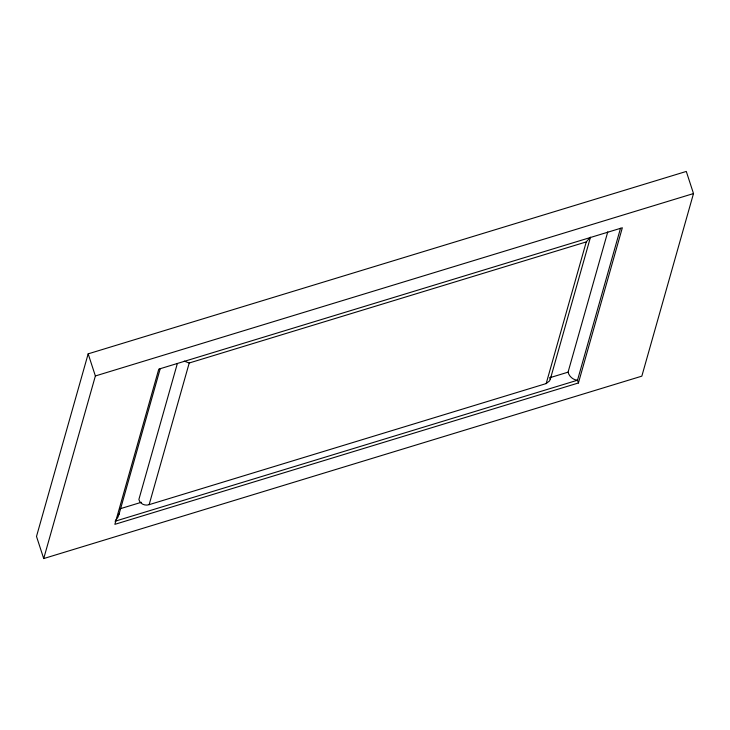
<?xml version="1.0" encoding="UTF-8"?>
<svg xmlns="http://www.w3.org/2000/svg" width="730" height="730" viewBox="0 0 730 730"><rect width="100%" height="100%" fill="white"/><g stroke="black" fill="none" stroke-linecap="round" stroke-linejoin="round"><path stroke-width="1.09" d="M550.539 377.164L549.654 380.814L546.177 383.579L149.139 504.658C145.042 506.109 139.859 503.892 138.882 499.466L177.299 363.704M115.888 520.006L118.059 516.995L119.1 513.591M88.166 353.849L36.5 536.44L43.709 558.559L641.834 376.151L693.5 193.559L686.291 171.44L88.166 353.849L95.374 375.959L43.709 558.559M118.89 514.741L160.271 368.486M149.139 504.658L189.225 362.993L586.263 241.913L590.26 237.314M546.177 383.579L586.263 241.913M550.338 379.089L590.47 237.25M578.415 382.976L622.334 227.769L158.784 369.134L114.865 524.341L578.415 382.976L577.512 380.211C573.077 379.919 569.144 376.434 568.068 372.163L607.771 231.857M620.509 228.28L577.512 380.211L115.057 521.238M95.374 375.959L693.5 193.559M119.601 508.92L141.374 502.286M549.562 377.802L568.068 372.163M189.225 362.993L184.234 361.131"/></g></svg>
